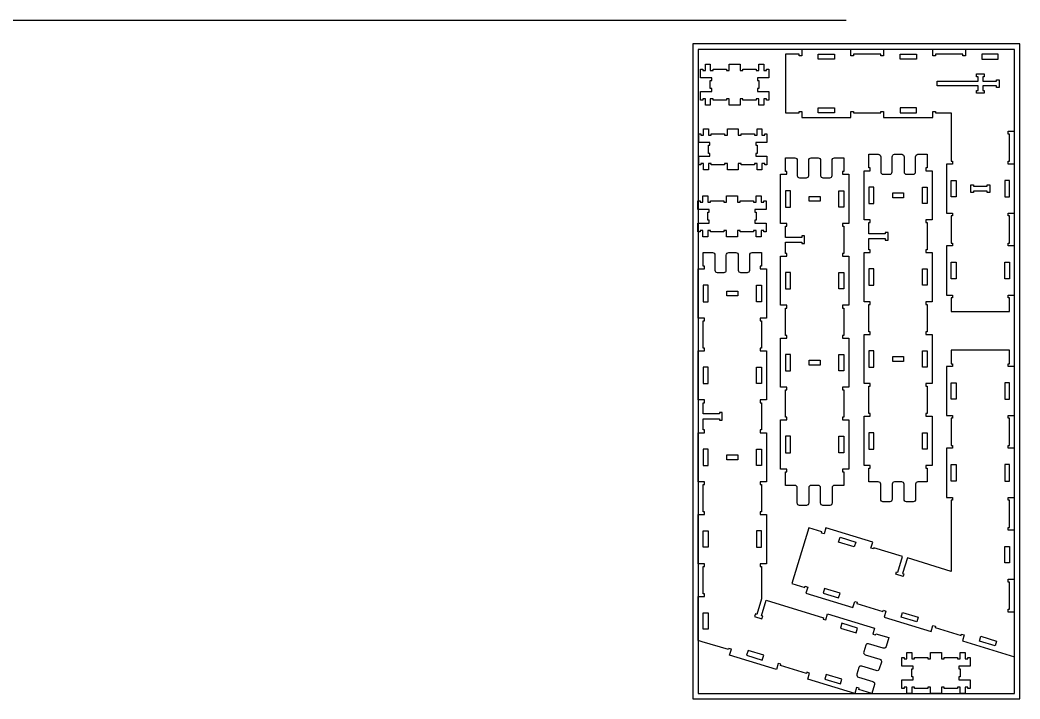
# Model space of a CAD drawing. Header units: inches. Extents: x -1745 to 48028, y -9858 to 20083.
# Drawn here: x 28005 to 31672, y 11467 to 13955 of the extents above; entities that cross this region are included whole.
import ezdxf

# ---------------------------------------------------------------- set-up
doc = ezdxf.new("R2010")
doc.units = ezdxf.units.IN
doc.header["$MEASUREMENT"] = 0
doc.header["$PDMODE"] = 34

msp = doc.modelspace()

# ---------------------------------------------------------------- linework, layer by layer
msp.add_line((16694.6, 13953.7), (31034.3, 13953.7))
at = {"color": 4}
for p, q in [((31437.6, 13367), (31437.6, 13367)), ((31633.6, 13067), (31633.6, 13067)), ((30527.6, 12922.7), (30527.6, 12922.7)), ((30705.6, 12922.7), (30705.6, 12922.7)), ((30527.6, 12322.7), (30527.6, 12322.7)), ((30705.6, 12322.7), (30705.6, 12322.7)), ((30955.9, 11539.6), (30955.9, 11539.6))]:
    msp.add_line(p, q, dxfattribs=at)
for points in [[(30471.6, 11467), (31671.6, 11467), (31671.6, 13867), (30471.6, 13867)], [(30491.6, 11487), (31651.6, 11487), (31651.6, 13847), (30491.6, 13847)], [(31419.6, 13615), (31419.6, 13437), (31424.6, 13437), (31424.6, 13427), (31401.6, 13427), (31401.6, 13247), (31424.6, 13247), (31424.6, 13237), (31419.6, 13237), (31419.6, 13137), (31424.6, 13137), (31424.6, 13127), (31401.6, 13127), (31401.6, 12947), (31424.6, 12947), (31424.6, 12937), (31419.6, 12937), (31419.6, 12887), (31633.6, 12887), (31633.6, 12937), (31628.6, 12937), (31628.6, 12947), (31651.6, 12947), (31651.6, 13127), (31628.6, 13127), (31628.6, 13137), (31633.6, 13137), (31633.6, 13237), (31628.6, 13237), (31628.6, 13247), (31651.6, 13247), (31651.6, 13427), (31628.6, 13427), (31628.6, 13437), (31633.6, 13437), (31633.6, 13537), (31628.6, 13537), (31628.6, 13547), (31651.6, 13547), (31651.6, 13847), (31471.6, 13847), (31471.6, 13824), (31461.6, 13824), (31461.6, 13829), (31361.6, 13829), (31361.6, 13824), (31351.6, 13824), (31351.6, 13847), (31171.6, 13847), (31171.6, 13824), (31161.6, 13824), (31161.6, 13829), (31061.6, 13829), (31061.6, 13824), (31051.6, 13824), (31051.6, 13847), (30871.6, 13847), (30871.6, 13824), (30861.6, 13824), (30861.6, 13829), (30811.6, 13829), (30811.6, 13615), (30861.6, 13615), (30861.6, 13620), (30871.6, 13620), (30871.6, 13597), (31051.6, 13597), (31051.6, 13620), (31061.6, 13620), (31061.6, 13615), (31161.6, 13615), (31161.6, 13620), (31171.6, 13620), (31171.6, 13597), (31351.6, 13597), (31351.6, 13620), (31361.6, 13620), (31361.6, 13615)], [(31585.6, 13731), (31585.6, 13736), (31595.6, 13736), (31595.6, 13708), (31585.6, 13708), (31585.6, 13713), (31535.6, 13713), (31535.6, 13697), (31540.6, 13697), (31540.6, 13687), (31512.6, 13687), (31512.6, 13697), (31517.6, 13697), (31517.6, 13713), (31367.6, 13713), (31367.6, 13731), (31517.6, 13731), (31517.6, 13747), (31512.6, 13747), (31512.6, 13757), (31540.6, 13757), (31540.6, 13747), (31535.6, 13747), (31535.6, 13731)], [(31501.6, 13351), (31501.6, 13346), (31551.6, 13346), (31551.6, 13351), (31561.6, 13351), (31561.6, 13323), (31551.6, 13323), (31551.6, 13328), (31501.6, 13328), (31501.6, 13323), (31491.6, 13323), (31491.6, 13351)], [(31204.7, 13303.7), (31204.7, 13321.7), (31244.7, 13321.7), (31244.7, 13303.7)], [(30898.7, 13290.4), (30898.7, 13308.4), (30938.7, 13308.4), (30938.7, 13290.4)], [(30636.6, 12961.7), (30636.6, 12943.7), (30596.6, 12943.7), (30596.6, 12961.7)], [(30898.7, 12690.4), (30898.7, 12708.4), (30938.7, 12708.4), (30938.7, 12690.4)], [(31204.7, 12703.7), (31204.7, 12721.7), (31244.7, 12721.7), (31244.7, 12703.7)], [(30636.6, 12361.7), (30636.6, 12343.7), (30596.6, 12343.7), (30596.6, 12361.7)]]:
    msp.add_lwpolyline(points, close=True)
for points in [[(30931.6, 13829), (30991.6, 13829), (30991.6, 13811), (30931.6, 13811)], [(31231.6, 13811), (31231.6, 13829), (31291.6, 13829), (31291.6, 13811)], [(31531.6, 13811), (31591.6, 13811), (31591.6, 13829), (31531.6, 13829)], [(30931.6, 13615), (30931.6, 13633), (30991.6, 13633), (30991.6, 13615)], [(31231.6, 13615), (31291.6, 13615), (31291.6, 13633), (31231.6, 13633)], [(31437.6, 13307), (31419.6, 13307), (31419.6, 13367), (31437.6, 13367)], [(31633.6, 13307), (31633.6, 13367), (31615.6, 13367), (31615.6, 13307)], [(30811.7, 13269.4), (30829.7, 13269.4), (30829.7, 13329.4), (30811.7, 13329.4)], [(31025.7, 13269.4), (31007.7, 13269.4), (31007.7, 13329.4), (31025.7, 13329.4)], [(31117.7, 13282.7), (31135.7, 13282.7), (31135.7, 13342.7), (31117.7, 13342.7)], [(31331.7, 13282.7), (31313.7, 13282.7), (31313.7, 13342.7), (31331.7, 13342.7)], [(31437.6, 13007), (31419.6, 13007), (31419.6, 13067), (31437.6, 13067)], [(31633.6, 13007), (31615.6, 13007), (31615.6, 13067), (31633.6, 13067)], [(30811.7, 12969.4), (30829.7, 12969.4), (30829.7, 13029.4), (30811.7, 13029.4)], [(31025.7, 12969.4), (31007.7, 12969.4), (31007.7, 13029.4), (31025.7, 13029.4)], [(31117.7, 12982.7), (31135.7, 12982.7), (31135.7, 13042.7), (31117.7, 13042.7)], [(31331.7, 12982.7), (31313.7, 12982.7), (31313.7, 13042.7), (31331.7, 13042.7)], [(30527.6, 12922.7), (30527.6, 12982.7), (30509.6, 12982.7), (30509.6, 12922.7)], [(30705.6, 12922.7), (30705.6, 12982.7), (30723.6, 12982.7), (30723.6, 12922.7)], [(30811.7, 12669.4), (30829.7, 12669.4), (30829.7, 12729.4), (30811.7, 12729.4)], [(31007.7, 12669.4), (31007.7, 12729.4), (31025.7, 12729.4), (31025.7, 12669.4)], [(31117.7, 12682.7), (31135.7, 12682.7), (31135.7, 12742.7), (31117.7, 12742.7)], [(31313.7, 12682.7), (31313.7, 12742.7), (31331.7, 12742.7), (31331.7, 12682.7)], [(30527.6, 12682.7), (30509.6, 12682.7), (30509.6, 12622.7), (30527.6, 12622.7)], [(30705.6, 12682.7), (30723.6, 12682.7), (30723.6, 12622.7), (30705.6, 12622.7)], [(31419.6, 12625.6), (31437.6, 12625.6), (31437.6, 12565.6), (31419.6, 12565.6)], [(31633.6, 12625.6), (31615.6, 12625.6), (31615.6, 12565.6), (31633.6, 12565.6)], [(31135.7, 12382.7), (31135.7, 12442.7), (31117.7, 12442.7), (31117.7, 12382.7)], [(31313.7, 12382.7), (31313.7, 12442.7), (31331.7, 12442.7), (31331.7, 12382.7)], [(30829.7, 12369.4), (30829.7, 12429.4), (30811.7, 12429.4), (30811.7, 12369.4)], [(31007.7, 12369.4), (31007.7, 12429.4), (31025.7, 12429.4), (31025.7, 12369.4)], [(30527.6, 12382.7), (30509.6, 12382.7), (30509.6, 12322.7), (30527.6, 12322.7)], [(30705.6, 12322.7), (30705.6, 12382.7), (30723.6, 12382.7), (30723.6, 12322.7)], [(31419.6, 12325.6), (31437.6, 12325.6), (31437.6, 12265.6), (31419.6, 12265.6)], [(31633.6, 12325.6), (31615.6, 12325.6), (31615.6, 12265.6), (31633.6, 12265.6)], [(30527.6, 12082.7), (30527.6, 12022.7), (30509.6, 12022.7), (30509.6, 12082.7)], [(30705.6, 12082.7), (30705.6, 12022.7), (30723.6, 12022.7), (30723.6, 12082.7)], [(31063.8, 12024.6), (31006.5, 12042.2), (31011.7, 12059.4), (31069.1, 12041.8)], [(31615.6, 12025.6), (31633.6, 12025.6), (31633.6, 11965.6), (31615.6, 11965.6)], [(31011.8, 11854.4), (30954.4, 11871.9), (30949.2, 11854.7), (31006.6, 11837.2)], [(30527.6, 11722.7), (30509.6, 11722.7), (30509.6, 11782.7), (30527.6, 11782.7)], [(31236.1, 11767), (31241.3, 11784.3), (31298.7, 11766.7), (31293.5, 11749.5)], [(31013.2, 11727.1), (31070.6, 11709.6), (31075.8, 11726.8), (31018.5, 11744.3)], [(31523, 11679.4), (31528.2, 11696.6), (31585.6, 11679.1), (31580.4, 11661.8)], [(30731.7, 11627), (30674.3, 11644.5), (30669, 11627.3), (30726.4, 11609.8)], [(30955.9, 11539.6), (31013.3, 11522.1), (31018.6, 11539.3), (30961.2, 11556.9)]]:
    msp.add_lwpolyline(points, close=True, dxfattribs=at)
for points in [[(30536, 13703.2), (30536, 13733.2), (30541, 13733.2), (30541, 13743.2), (30500, 13743.2), (30500, 13775.2), (30508, 13775.2), (30508, 13770.2), (30518, 13770.2), (30518, 13793.2), (30536, 13793.2), (30536, 13770.2), (30546, 13770.2), (30546, 13775.2), (30595, 13775.2), (30595, 13770.2), (30605, 13770.2), (30605, 13793.2), (30645, 13793.2), (30645, 13770.2), (30655, 13770.2), (30655, 13775.2), (30704, 13775.2), (30704, 13770.2), (30714, 13770.2), (30714, 13793.2), (30732, 13793.2), (30732, 13770.2), (30742, 13770.2), (30742, 13775.2), (30750, 13775.2), (30750, 13743.2), (30709, 13743.2), (30709, 13733.2), (30714, 13733.2), (30714, 13703.2), (30709, 13703.2), (30709, 13693.2), (30750, 13693.2), (30750, 13661.2), (30742, 13661.2), (30742, 13666.2), (30732, 13666.2), (30732, 13643.2), (30714, 13643.2), (30714, 13666.2), (30704, 13666.2), (30704, 13661.2), (30655, 13661.2), (30655, 13666.2), (30645, 13666.2), (30645, 13643.2), (30605, 13643.2), (30605, 13666.2), (30595, 13666.2), (30595, 13661.2), (30546, 13661.2), (30546, 13666.2), (30536, 13666.2), (30536, 13643.2), (30518, 13643.2), (30518, 13666.2), (30508, 13666.2), (30508, 13661.2), (30500, 13661.2), (30500, 13693.2), (30541, 13693.2), (30541, 13703.2), (30536, 13703.2)], [(30529.5, 13465.6), (30529.5, 13495.6), (30534.5, 13495.6), (30534.5, 13505.6), (30493.5, 13505.6), (30493.5, 13537.6), (30501.5, 13537.6), (30501.5, 13532.6), (30511.5, 13532.6), (30511.5, 13555.6), (30529.5, 13555.6), (30529.5, 13532.6), (30539.5, 13532.6), (30539.5, 13537.6), (30588.5, 13537.6), (30588.5, 13532.6), (30598.5, 13532.6), (30598.5, 13555.6), (30638.5, 13555.6), (30638.5, 13532.6), (30648.5, 13532.6), (30648.5, 13537.6), (30697.5, 13537.6), (30697.5, 13532.6), (30707.5, 13532.6), (30707.5, 13555.6), (30725.5, 13555.6), (30725.5, 13532.6), (30735.5, 13532.6), (30735.5, 13537.6), (30743.5, 13537.6), (30743.5, 13505.6), (30702.5, 13505.6), (30702.5, 13495.6), (30707.5, 13495.6), (30707.5, 13465.6), (30702.5, 13465.6), (30702.5, 13455.6), (30743.5, 13455.6), (30743.5, 13423.6), (30735.5, 13423.6), (30735.5, 13428.6), (30725.5, 13428.6), (30725.5, 13405.6), (30707.5, 13405.6), (30707.5, 13428.6), (30697.5, 13428.6), (30697.5, 13423.6), (30648.5, 13423.6), (30648.5, 13428.6), (30638.5, 13428.6), (30638.5, 13405.6), (30598.5, 13405.6), (30598.5, 13428.6), (30588.5, 13428.6), (30588.5, 13423.6), (30539.5, 13423.6), (30539.5, 13428.6), (30529.5, 13428.6), (30529.5, 13405.6), (30511.5, 13405.6), (30511.5, 13428.6), (30501.5, 13428.6), (30501.5, 13423.6), (30493.5, 13423.6), (30493.5, 13455.6), (30534.5, 13455.6), (30534.5, 13465.6), (30529.5, 13465.6)], [(30526.3, 13220.8), (30526.3, 13250.8), (30531.3, 13250.8), (30531.3, 13260.8), (30490.3, 13260.8), (30490.3, 13292.8), (30498.3, 13292.8), (30498.3, 13287.8), (30508.3, 13287.8), (30508.3, 13310.8), (30526.3, 13310.8), (30526.3, 13287.8), (30536.3, 13287.8), (30536.3, 13292.8), (30585.3, 13292.8), (30585.3, 13287.8), (30595.3, 13287.8), (30595.3, 13310.8), (30635.3, 13310.8), (30635.3, 13287.8), (30645.3, 13287.8), (30645.3, 13292.8), (30694.3, 13292.8), (30694.3, 13287.8), (30704.3, 13287.8), (30704.3, 13310.8), (30722.3, 13310.8), (30722.3, 13287.8), (30732.3, 13287.8), (30732.3, 13292.8), (30740.3, 13292.8), (30740.3, 13260.8), (30699.3, 13260.8), (30699.3, 13250.8), (30704.3, 13250.8), (30704.3, 13220.8), (30699.3, 13220.8), (30699.3, 13210.8), (30740.3, 13210.8), (30740.3, 13178.8), (30732.3, 13178.8), (30732.3, 13183.8), (30722.3, 13183.8), (30722.3, 13160.8), (30704.3, 13160.8), (30704.3, 13183.8), (30694.3, 13183.8), (30694.3, 13178.8), (30645.3, 13178.8), (30645.3, 13183.8), (30635.3, 13183.8), (30635.3, 13160.8), (30595.3, 13160.8), (30595.3, 13183.8), (30585.3, 13183.8), (30585.3, 13178.8), (30536.3, 13178.8), (30536.3, 13183.8), (30526.3, 13183.8), (30526.3, 13160.8), (30508.3, 13160.8), (30508.3, 13183.8), (30498.3, 13183.8), (30498.3, 13178.8), (30490.3, 13178.8), (30490.3, 13210.8), (30531.3, 13210.8), (30531.3, 13220.8), (30526.3, 13220.8)], [(31651.6, 12085.6), (31628.6, 12085.6), (31628.6, 12095.6), (31633.6, 12095.6), (31633.6, 12195.6), (31628.6, 12195.6), (31628.6, 12205.6), (31651.6, 12205.6), (31651.6, 12385.6), (31628.6, 12385.6), (31628.6, 12395.6), (31633.6, 12395.6), (31633.6, 12495.6), (31628.6, 12495.6), (31628.6, 12505.6), (31651.6, 12505.6), (31651.6, 12685.6), (31628.6, 12685.6), (31628.6, 12695.6), (31633.6, 12695.6), (31633.6, 12745.6), (31419.6, 12745.6), (31419.6, 12695.6), (31424.6, 12695.6), (31424.6, 12685.6), (31401.6, 12685.6), (31401.6, 12505.6), (31424.6, 12505.6), (31424.6, 12495.6), (31419.6, 12495.6), (31419.6, 12395.6), (31424.6, 12395.6), (31424.6, 12385.6), (31401.6, 12385.6), (31401.6, 12205.6), (31424.6, 12205.6), (31424.6, 12195.6), (31419.6, 12195.6), (31419.6, 11934.7), (31258.5, 11984), (31240.9, 11926.6), (31245.7, 11925.1), (31242.8, 11915.6), (31216, 11923.8), (31218.9, 11933.3), (31223.7, 11931.9), (31241.2, 11989.2), (31136, 12021.4), (31134.6, 12016.6), (31125, 12019.5), (31131.7, 12041.5), (30959.6, 12094.1), (30952.9, 12072.1), (30943.3, 12075), (30944.8, 12079.8), (30897, 12094.4), (30834.4, 11889.8), (30882.2, 11875.2), (30883.7, 11879.9), (30893.3, 11877), (30886.5, 11855), (31058.7, 11802.4), (31065.4, 11824.4), (31075, 11821.5), (31073.5, 11816.7), (31169.1, 11787.5), (31170.6, 11792.3), (31180.2, 11789.4), (31173.4, 11767.4), (31345.6, 11714.8), (31352.3, 11736.8), (31361.9, 11733.8), (31360.4, 11729.1), (31456, 11699.8), (31457.5, 11704.6), (31467.1, 11701.7), (31460.3, 11679.7), (31651.6, 11621.3), (31651.6, 11785.6), (31628.6, 11785.6), (31628.6, 11795.6), (31633.6, 11795.6), (31633.6, 11895.6), (31628.6, 11895.6), (31628.6, 11905.6), (31651.6, 11905.6), (31651.6, 12085.6)], [(31274.4, 11547.6), (31274.4, 11577.6), (31279.4, 11577.6), (31279.4, 11587.6), (31238.4, 11587.6), (31238.4, 11619.6), (31246.4, 11619.6), (31246.4, 11614.6), (31256.4, 11614.6), (31256.4, 11637.6), (31274.4, 11637.6), (31274.4, 11614.6), (31284.4, 11614.6), (31284.4, 11619.6), (31333.4, 11619.6), (31333.4, 11614.6), (31343.4, 11614.6), (31343.4, 11637.6), (31383.4, 11637.6), (31383.4, 11614.6), (31393.4, 11614.6), (31393.4, 11619.6), (31442.4, 11619.6), (31442.4, 11614.6), (31452.4, 11614.6), (31452.4, 11637.6), (31470.4, 11637.6), (31470.4, 11614.6), (31480.4, 11614.6), (31480.4, 11619.6), (31488.4, 11619.6), (31488.4, 11587.6), (31447.4, 11587.6), (31447.4, 11577.6), (31452.4, 11577.6), (31452.4, 11547.6), (31447.4, 11547.6), (31447.4, 11537.6), (31488.4, 11537.6), (31488.4, 11505.6), (31480.4, 11505.6), (31480.4, 11510.6), (31470.4, 11510.6), (31470.4, 11487.6), (31452.4, 11487.6), (31452.4, 11510.6), (31442.4, 11510.6), (31442.4, 11505.6), (31393.4, 11505.6), (31393.4, 11510.6), (31383.4, 11510.6), (31383.4, 11487.6), (31343.4, 11487.6), (31343.4, 11510.6), (31333.4, 11510.6), (31333.4, 11505.6), (31284.4, 11505.6), (31284.4, 11510.6), (31274.4, 11510.6), (31274.4, 11487.6), (31256.4, 11487.6), (31256.4, 11510.6), (31246.4, 11510.6), (31246.4, 11505.6), (31238.4, 11505.6), (31238.4, 11537.6), (31279.4, 11537.6), (31279.4, 11547.6), (31274.4, 11547.6)]]:
    msp.add_lwpolyline(points)
for points in [[(31152, 12262.7), (31117.7, 12262.7), (31117.7, 12312.7), (31122.7, 12312.7), (31122.7, 12322.7), (31099.7, 12322.7), (31099.7, 12502.7), (31122.7, 12502.7), (31122.7, 12512.7), (31117.7, 12512.7), (31117.7, 12612.7), (31122.7, 12612.7), (31122.7, 12622.7), (31099.7, 12622.7), (31099.7, 12802.7), (31122.7, 12802.7), (31122.7, 12812.7), (31117.7, 12812.7), (31117.7, 12912.7), (31122.7, 12912.7), (31122.7, 12922.7), (31099.7, 12922.7), (31099.7, 13102.7), (31122.7, 13102.7), (31122.7, 13112.7), (31117.7, 13112.7), (31117.7, 13153.7), (31177.7, 13153.7), (31177.7, 13148.7), (31187.7, 13148.7), (31187.7, 13176.7), (31177.7, 13176.7), (31177.7, 13171.7), (31117.7, 13171.7), (31117.7, 13212.7), (31122.7, 13212.7), (31122.7, 13222.7), (31099.7, 13222.7), (31099.7, 13402.7), (31122.7, 13402.7), (31122.7, 13412.7), (31117.7, 13412.7), (31117.7, 13462.7), (31152, 13462.7, -0.414214), (31160.8, 13453.9), (31160.8, 13398.2, 0.414214), (31169.2, 13389.8), (31194.5, 13389.8, 0.414214), (31202.8, 13398.2), (31202.8, 13453.9, -0.414214), (31211.6, 13462.7), (31237.8, 13462.7, -0.414214), (31246.6, 13453.9), (31246.6, 13398.2, 0.414214), (31254.9, 13389.8), (31280.2, 13389.8, 0.414214), (31288.6, 13398.2), (31288.6, 13453.9, -0.414214), (31297.4, 13462.7), (31331.7, 13462.7), (31331.7, 13412.7), (31326.7, 13412.7), (31326.7, 13402.7), (31349.7, 13402.7), (31349.7, 13222.7), (31326.7, 13222.7), (31326.7, 13212.7), (31331.7, 13212.7), (31331.7, 13112.7), (31326.7, 13112.7), (31326.7, 13102.7), (31349.7, 13102.7), (31349.7, 12922.7), (31326.7, 12922.7), (31326.7, 12912.7), (31331.7, 12912.7), (31331.7, 12812.7), (31326.7, 12812.7), (31326.7, 12802.7), (31349.7, 12802.7), (31349.7, 12622.7), (31326.7, 12622.7), (31326.7, 12612.7), (31331.7, 12612.7), (31331.7, 12512.7), (31326.7, 12512.7), (31326.7, 12502.7), (31349.7, 12502.7), (31349.7, 12322.7), (31326.7, 12322.7), (31326.7, 12312.7), (31331.7, 12312.7), (31331.7, 12262.7), (31297.4, 12262.7, 0.414214), (31288.6, 12253.9), (31288.6, 12198.2, -0.414214), (31280.2, 12189.8), (31254.9, 12189.8, -0.414214), (31246.6, 12198.2), (31246.6, 12253.9, 0.414214), (31237.8, 12262.7), (31211.6, 12262.7, 0.414214), (31202.8, 12253.9), (31202.8, 12198.2, -0.414214), (31194.5, 12189.8), (31169.2, 12189.8, -0.414214), (31160.8, 12198.2), (31160.8, 12253.9, 0.414214)], [(30846, 12249.4), (30811.7, 12249.4), (30811.7, 12299.4), (30816.7, 12299.4), (30816.7, 12309.4), (30793.7, 12309.4), (30793.7, 12489.4), (30816.7, 12489.4), (30816.7, 12499.4), (30811.7, 12499.4), (30811.7, 12599.4), (30816.7, 12599.4), (30816.7, 12609.4), (30793.7, 12609.4), (30793.7, 12789.4), (30816.7, 12789.4), (30816.7, 12799.4), (30811.7, 12799.4), (30811.7, 12899.4), (30816.7, 12899.4), (30816.7, 12909.4), (30793.7, 12909.4), (30793.7, 13089.4), (30816.7, 13089.4), (30816.7, 13099.4), (30811.7, 13099.4), (30811.7, 13140.4), (30871.7, 13140.4), (30871.7, 13135.4), (30881.7, 13135.4), (30881.7, 13163.4), (30871.7, 13163.4), (30871.7, 13158.4), (30811.7, 13158.4), (30811.7, 13199.4), (30816.7, 13199.4), (30816.7, 13209.4), (30793.7, 13209.4), (30793.7, 13389.4), (30816.7, 13389.4), (30816.7, 13399.4), (30811.7, 13399.4), (30811.7, 13449.4), (30846, 13449.4, -0.414214), (30854.8, 13440.6), (30854.8, 13384.9, 0.414214), (30863.1, 13376.5), (30888.4, 13376.5, 0.414214), (30896.8, 13384.9), (30896.8, 13440.6, -0.414214), (30905.6, 13449.4), (30931.8, 13449.4, -0.414214), (30940.5, 13440.6), (30940.5, 13384.9, 0.414214), (30948.9, 13376.5), (30974.2, 13376.5, 0.414214), (30982.6, 13384.9), (30982.6, 13440.6, -0.414214), (30991.4, 13449.4), (31025.7, 13449.4), (31025.7, 13399.4), (31020.7, 13399.4), (31020.7, 13389.4), (31043.7, 13389.4), (31043.7, 13209.4), (31020.7, 13209.4), (31020.7, 13199.4), (31025.7, 13199.4), (31025.7, 13099.4), (31020.7, 13099.4), (31020.7, 13089.4), (31043.7, 13089.4), (31043.7, 12909.4), (31020.7, 12909.4), (31020.7, 12899.4), (31025.7, 12899.4), (31025.7, 12799.4), (31020.7, 12799.4), (31020.7, 12789.4), (31043.7, 12789.4), (31043.7, 12609.4), (31020.7, 12609.4), (31020.7, 12599.4), (31025.7, 12599.4), (31025.7, 12499.4), (31020.7, 12499.4), (31020.7, 12489.4), (31043.7, 12489.4), (31043.7, 12309.4), (31020.7, 12309.4), (31020.7, 12299.4), (31025.7, 12299.4), (31025.7, 12249.4), (30991.4, 12249.4, 0.414214), (30982.6, 12240.6), (30982.6, 12184.9, -0.414214), (30974.2, 12176.5), (30948.9, 12176.5, -0.414214), (30940.5, 12184.9), (30940.5, 12240.6, 0.414214), (30931.8, 12249.4), (30905.6, 12249.4, 0.414214), (30896.8, 12240.6), (30896.8, 12184.9, -0.414214), (30888.4, 12176.5), (30863.1, 12176.5, -0.414214), (30854.8, 12184.9), (30854.8, 12240.6, 0.414214)], [(30509.6, 11952.7), (30514.6, 11952.7), (30514.6, 11962.7), (30491.6, 11962.7), (30491.6, 12142.7), (30514.6, 12142.7), (30514.6, 12152.7), (30509.6, 12152.7), (30509.6, 12252.7), (30514.6, 12252.7), (30514.6, 12262.7), (30491.6, 12262.7), (30491.6, 12442.7), (30514.6, 12442.7), (30514.6, 12452.7), (30509.6, 12452.7), (30509.6, 12493.7), (30569.6, 12493.7), (30569.6, 12488.7), (30579.6, 12488.7), (30579.6, 12516.7), (30569.6, 12516.7), (30569.6, 12511.7), (30509.6, 12511.7), (30509.6, 12552.7), (30514.6, 12552.7), (30514.6, 12562.7), (30491.6, 12562.7), (30491.6, 12742.7), (30514.6, 12742.7), (30514.6, 12752.7), (30509.6, 12752.7), (30509.6, 12852.7), (30514.6, 12852.7), (30514.6, 12862.7), (30491.6, 12862.7), (30491.6, 13042.7), (30514.6, 13042.7), (30514.6, 13052.7), (30509.6, 13052.7), (30509.6, 13102.7), (30543.9, 13102.7, -0.414214), (30552.7, 13093.9), (30552.7, 13038.1, 0.414214), (30561.1, 13029.8), (30586.4, 13029.8, 0.414214), (30594.7, 13038.1), (30594.7, 13093.9, -0.414214), (30603.5, 13102.7), (30629.7, 13102.7, -0.414214), (30638.5, 13093.9), (30638.5, 13038.1, 0.414214), (30646.9, 13029.8), (30672.2, 13029.8, 0.414214), (30680.5, 13038.1), (30680.5, 13093.9, -0.414214), (30689.3, 13102.7), (30723.6, 13102.7), (30723.6, 13052.7), (30718.6, 13052.7), (30718.6, 13042.7), (30741.6, 13042.7), (30741.6, 12862.7), (30718.6, 12862.7), (30718.6, 12852.7), (30723.6, 12852.7), (30723.6, 12752.7), (30718.6, 12752.7), (30718.6, 12742.7), (30741.6, 12742.7), (30741.6, 12562.7), (30718.6, 12562.7), (30718.6, 12552.7), (30723.6, 12552.7), (30723.6, 12452.7), (30718.6, 12452.7), (30718.6, 12442.7), (30741.6, 12442.7), (30741.6, 12262.7), (30718.6, 12262.7), (30718.6, 12252.7), (30723.6, 12252.7), (30723.6, 12152.7), (30718.6, 12152.7), (30718.6, 12142.7), (30741.6, 12142.7), (30741.6, 11962.7), (30718.6, 11962.7), (30718.6, 11952.7), (30723.6, 11952.7), (30723.6, 11834.4), (30706.1, 11777), (30701.3, 11778.5), (30698.4, 11768.9), (30725.2, 11760.7), (30728.1, 11770.3), (30723.3, 11771.7), (30740.8, 11829.1), (30951.5, 11764.8), (30950.1, 11760), (30959.6, 11757), (30966.3, 11779), (31138.5, 11726.4), (31131.8, 11704.5), (31141.3, 11701.5), (31142.8, 11706.3), (31190.6, 11691.7), (31180.6, 11658.9, -0.414214), (31169.6, 11653), (31116.3, 11669.3, 0.414214), (31105.8, 11663.8), (31098.4, 11639.6, 0.414214), (31104, 11629.1), (31157.3, 11612.9, -0.414214), (31163.2, 11601.9), (31155.5, 11576.9, -0.414214), (31144.5, 11571), (31091.2, 11587.3, 0.414214), (31080.8, 11581.8), (31073.4, 11557.6, 0.414214), (31078.9, 11547.1), (31132.3, 11530.8, -0.414214), (31138.1, 11519.9), (31128.1, 11487), (31080.3, 11501.7), (31081.7, 11506.4), (31072.2, 11509.4), (31065.4, 11487.4), (30893.3, 11540), (30900, 11562), (30890.4, 11564.9), (30889, 11560.1), (30793.3, 11589.3), (30794.8, 11594.1), (30785.2, 11597), (30778.5, 11575), (30606.4, 11627.6), (30613.1, 11649.6), (30603.5, 11652.5), (30602.1, 11647.8), (30506.4, 11677), (30491.6, 11681.5), (30491.6, 11842.7), (30514.6, 11842.7), (30514.6, 11852.7), (30509.6, 11852.7)]]:
    msp.add_lwpolyline(points, format="xyb", close=True)
msp.add_point((29241.9, 13953.7))

doc.saveas('drawing.dxf')
